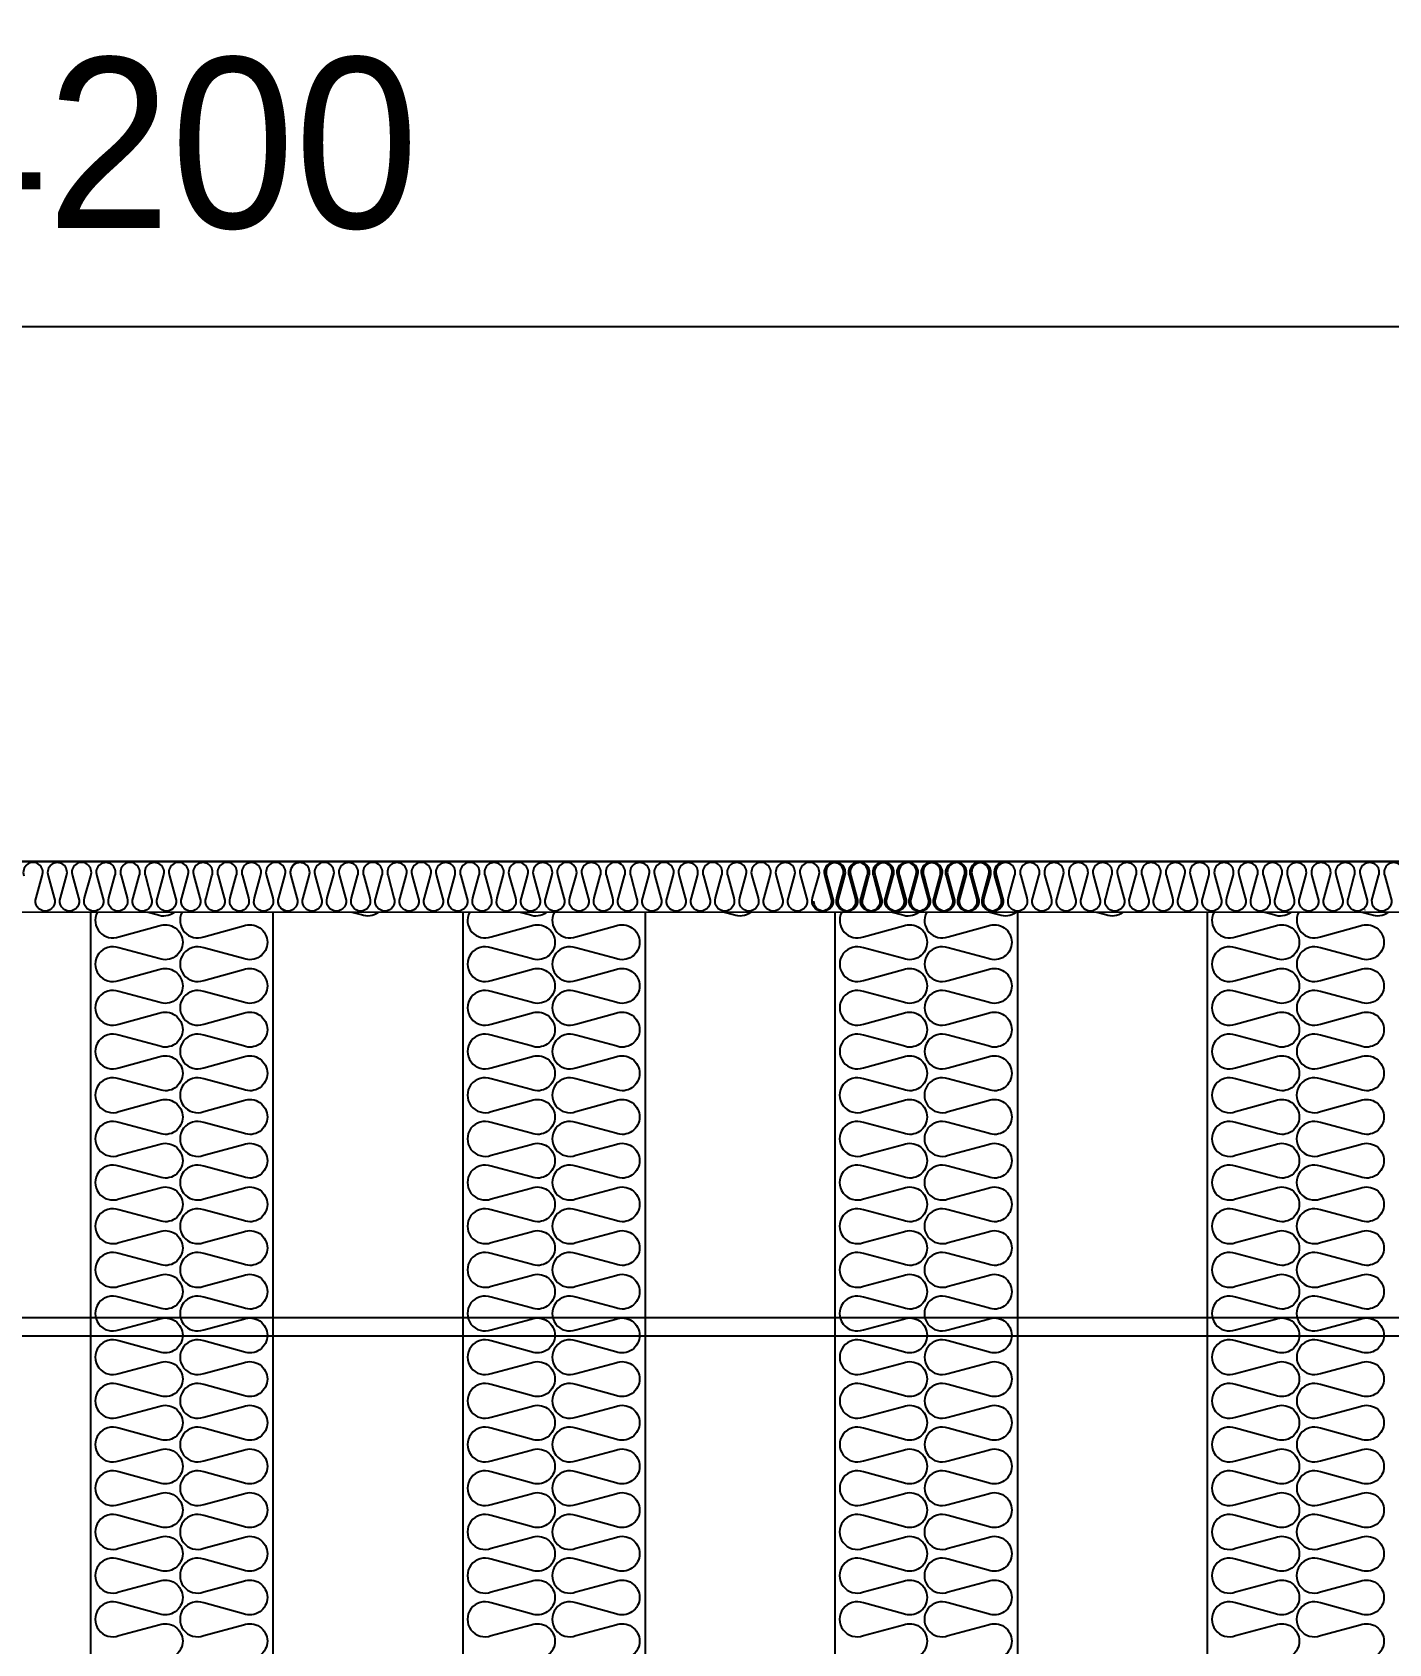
# Model space of a CAD drawing. Header units: millimetres. Extents: x 2711 to 34823, y 3042 to 25750.
# Drawn here: x 8109 to 9224, y 13806 to 15131 of the extents above; entities that cross this region are included whole.
import ezdxf

# ---------------------------------------------------------------- set-up
doc = ezdxf.new("R2010")
doc.units = ezdxf.units.MM
doc.linetypes.add('HIDDEN', pattern=[0.375, 0.25, -0.125])
for name, color, linetype in [('SMS', 220, 'Continuous'), ('냉각탑_dim', 1, 'Continuous'), ('숨은선', 5, 'HIDDEN')]:
    doc.layers.add(name, color=color, linetype=linetype)
doc.styles.add('HY울릉도L', font='')
doc.styles.get('HY울릉도L').set_extended_font_data('HY울릉도L')
doc.dimstyles.new('성지DIM', dxfattribs={"dimtxt": 3.5, "dimasz": 3, "dimexe": 1, "dimexo": 2.5, "dimgap": 2, "dimtad": 1, "dimdec": 0, "dimzin": 3, "dimdsep": 46, "dimtxsty": 'HY울릉도L', "dimblk": 'ARCHTICK', "dimcen": -2, "dimclrd": 256, "dimclre": 256, "dimclrt": 7, "dimadec": 0, "dimazin": 0, "dimtfac": 1, "dimtdec": 0, "dimtofl": 0, "dimtmove": 0, "dimatfit": 3, "dimfxl": 1, "dimtolj": 1, "dimtzin": 0, "dimlwe": -1, "dimarcsym": 0})

# ---------------------------------------------------------------- blocks, each defined once
blk = doc.blocks.new('*D572')
at = {"layer": 'Defpoints', "color": 0, "transparency": 16777216}
for p in [(10322.6, 14889.2), (6122.6, 14449.4), (10322.6, 14449.4)]:
    blk.add_point(p, dxfattribs=at)
at = {"layer": '냉각탑_dim', "transparency": 16777216}
for p, q in [((6122.6, 14549.4), (6122.6, 14929.2)), ((10322.6, 14549.4), (10322.6, 14929.2))]:
    blk.add_line(p, q, dxfattribs=at)
at = {"layer": '냉각탑_dim', "lineweight": -2, "transparency": 16777216}
blk.add_line((6242.6, 14889.2), (10202.6, 14889.2), dxfattribs=at)
at = {"layer": '냉각탑_dim', "transparency": 16777216}
for points in [[(6242.6, 14909.2), (6242.6, 14869.2), (6122.6, 14889.2)], [(10202.6, 14909.2), (10202.6, 14869.2), (10322.6, 14889.2)]]:
    blk.add_solid(points, dxfattribs=at)
at = {"layer": '냉각탑_dim', "color": 7, "transparency": 16777216, "insert": (8222.6, 15039.2), "char_height": 140, "attachment_point": 5, "style": 'HY울릉도L'}
blk.add_mtext('\\A1;4200', dxfattribs=at)
blk = doc.blocks.new('3')
for p, q in [((8877.6, 14449.4), (6122.6, 14449.4)), ((6166.6, 14449.4), (10322.6, 14449.4)), ((8739.4, 14449.4), (9284.4, 14449.4)), ((6122.6, 14408.5), (10322.6, 14407.4)), ((6231.6, 14074.4), (10322.6, 14074.4)), ((6166.6, 14059.4), (10322.6, 14059.4))]:
    blk.add_line(p, q)
at = {"color": 7}
for p, q in [((6122.6, 14449.4), (8877.6, 14449.4)), ((9284.4, 14449.4), (8739.4, 14449.4)), ((8156.6, 14407.4), (8156.6, 10929.4)), ((8306.6, 14407.4), (8306.6, 10929.4)), ((8462.6, 14407.4), (8462.6, 10929.4)), ((8612.6, 14407.4), (8612.6, 10929.4)), ((8768.6, 14407.4), (8768.6, 10929.4)), ((8918.6, 14407.4), (8918.6, 10929.4)), ((9074.6, 14407.4), (9074.6, 10929.4))]:
    blk.add_line(p, q, dxfattribs=at)
at = {"ltscale": 500, "elevation": 0}
blk.add_lwpolyline([(6122.6, 14449.4), (10322.6, 14449.4), (10322.6, 10849.4), (6122.6, 10849.4)], close=True, dxfattribs=at)
at = {"layer": 'SMS', "color": 5, "elevation": 0}
for points in [[(8326.9, 14448.2, 0.446849), (8321.4, 14437.6), (8326.3, 14419.3, -0.524856), (8318.9, 14408.5, -0.524856), (8311.4, 14419.3), (8316.4, 14437.6, 1.449198), (8301.4, 14437.6), (8306.4, 14419.3, -0.524856), (8298.9, 14408.5, -0.524856), (8291.5, 14419.3), (8296.4, 14437.6, 1.449198), (8281.5, 14437.6), (8286.4, 14419.3, -0.524856), (8279, 14408.5, -0.524856), (8271.5, 14419.3), (8276.5, 14437.6, 1.449198), (8261.5, 14437.6), (8266.5, 14419.3, -0.524856), (8259, 14408.5, -0.524856), (8251.6, 14419.3), (8256.5, 14437.6, 1.449198), (8241.6, 14437.6), (8246.5, 14419.3, -0.524856), (8239.1, 14408.5, -0.524856), (8231.6, 14419.3), (8236.6, 14437.6, 1.449198), (8221.6, 14437.6), (8226.6, 14419.3, -0.524856), (8219.1, 14408.5, -0.524856), (8211.7, 14419.3), (8216.6, 14437.6, 1.449198), (8201.7, 14437.6), (8206.6, 14419.3, -0.524856), (8199.2, 14408.5, -0.524856), (8191.7, 14419.3), (8196.7, 14437.6, 1.449198), (8181.7, 14437.6), (8186.7, 14419.3, -0.524856), (8179.2, 14408.5, -0.524856), (8171.8, 14419.3), (8176.7, 14437.6, 1.449198), (8161.8, 14437.6), (8166.7, 14419.3, -0.524856), (8159.3, 14408.5, -0.524856), (8151.8, 14419.3), (8156.8, 14437.6, 1.449198), (8141.8, 14437.6), (8146.8, 14419.3, -0.524856), (8139.3, 14408.5, -0.524856), (8131.9, 14419.3), (8136.8, 14437.6, 1.449198), (8121.9, 14437.6), (8126.8, 14419.3, -0.524856), (8119.4, 14408.5, -0.524856), (8111.9, 14419.3), (8116.9, 14437.6, 1.449198), (8101.9, 14437.6)], [(8905.4, 14448.2, 0.446849), (8899.9, 14437.6), (8904.9, 14419.3, -0.524856), (8897.4, 14408.5, -0.524856), (8890, 14419.3), (8894.9, 14437.6, 1.449198), (8880, 14437.6), (8884.9, 14419.3, -0.524856), (8877.5, 14408.5, -0.524856), (8870, 14419.3), (8875, 14437.6, 1.449198), (8860, 14437.6), (8865, 14419.3, -0.524856), (8857.5, 14408.5, -0.524856), (8850.1, 14419.3), (8855, 14437.6, 1.449198), (8840.1, 14437.6), (8845, 14419.3, -0.524856), (8837.6, 14408.5, -0.524856), (8830.1, 14419.3), (8835.1, 14437.6, 1.449198), (8820.1, 14437.6), (8825.1, 14419.3, -0.524856), (8817.6, 14408.5, -0.524856), (8810.2, 14419.3), (8815.1, 14437.6, 1.449198), (8800.2, 14437.6), (8805.1, 14419.3, -0.524856), (8797.7, 14408.5, -0.524856), (8790.2, 14419.3), (8795.2, 14437.6, 1.449198), (8780.2, 14437.6), (8785.2, 14419.3, -0.524856), (8777.7, 14408.5, -0.524856), (8770.3, 14419.3), (8775.2, 14437.6, 1.449198), (8760.3, 14437.6), (8765.2, 14419.3, -0.524856), (8757.8, 14408.5, -0.524856), (8750.3, 14419.3), (8755.3, 14437.6, 1.449198), (8740.3, 14437.6), (8745.3, 14419.3, -0.524856), (8737.8, 14408.5, -0.524856), (8730.4, 14419.3), (8735.3, 14437.6, 1.449198), (8720.4, 14437.6), (8725.3, 14419.3, -0.524856), (8717.9, 14408.5, -0.524856), (8710.4, 14419.3), (8715.4, 14437.6, 1.449198), (8700.4, 14437.6), (8705.4, 14419.3, -0.524856), (8697.9, 14408.5, -0.524856), (8690.5, 14419.3), (8695.4, 14437.6, 1.449198), (8680.5, 14437.6), (8685.4, 14419.3, -0.524856), (8678, 14408.5, -0.524856), (8670.5, 14419.3), (8675.5, 14437.6, 1.449198), (8660.5, 14437.6), (8665.5, 14419.3, -0.524856), (8658, 14408.5, -0.524856), (8650.6, 14419.3), (8655.5, 14437.6, 1.449198), (8640.6, 14437.6), (8645.5, 14419.3, -0.524856), (8638.1, 14408.5, -0.524856), (8630.6, 14419.3), (8635.6, 14437.6, 1.449198), (8620.6, 14437.6), (8625.6, 14419.3, -0.524856), (8618.1, 14408.5, -0.524856), (8610.7, 14419.3), (8615.6, 14437.6, 1.449198), (8600.7, 14437.6), (8605.6, 14419.3, -0.524856), (8598.2, 14408.5, -0.524856), (8590.7, 14419.3), (8595.7, 14437.6, 1.449198), (8580.7, 14437.6), (8585.7, 14419.3, -0.524856), (8578.2, 14408.5, -0.524856), (8570.8, 14419.3), (8575.7, 14437.6, 1.449198), (8560.8, 14437.6), (8565.7, 14419.3, -0.524856), (8558.3, 14408.5, -0.524856), (8550.8, 14419.3), (8555.8, 14437.6, 1.449198), (8540.8, 14437.6), (8545.8, 14419.3, -0.524856), (8538.3, 14408.5, -0.524856), (8530.9, 14419.3), (8535.8, 14437.6, 1.449198), (8520.9, 14437.6), (8525.8, 14419.3, -0.524856), (8518.4, 14408.5, -0.524856), (8510.9, 14419.3), (8515.9, 14437.6, 1.449198), (8500.9, 14437.6), (8505.9, 14419.3, -0.524856), (8498.4, 14408.5, -0.524856), (8491, 14419.3), (8495.9, 14437.6, 1.449198), (8481, 14437.6), (8485.9, 14419.3, -0.524856), (8478.5, 14408.5, -0.524856), (8471, 14419.3), (8476, 14437.6, 1.449198), (8461, 14437.6), (8466, 14419.3, -0.524856), (8458.5, 14408.5, -0.524856), (8451.1, 14419.3), (8456, 14437.6, 1.449198), (8441.1, 14437.6), (8446, 14419.3, -0.524856), (8438.6, 14408.5, -0.524856), (8431.1, 14419.3), (8436.1, 14437.6, 1.449198), (8421.1, 14437.6), (8426.1, 14419.3, -0.524856), (8418.6, 14408.5, -0.524856), (8411.2, 14419.3), (8416.1, 14437.6, 1.449198), (8401.2, 14437.6), (8406.1, 14419.3, -0.524856), (8398.7, 14408.5, -0.524856), (8391.2, 14419.3), (8396.2, 14437.6, 1.449198), (8381.2, 14437.6), (8386.2, 14419.3, -0.524856), (8378.7, 14408.5, -0.524856), (8371.3, 14419.3), (8376.2, 14437.6, 1.449198), (8361.3, 14437.6), (8366.2, 14419.3, -0.524856), (8358.8, 14408.5, -0.524856), (8351.3, 14419.3), (8356.3, 14437.6, 1.449198), (8341.3, 14437.6), (8346.3, 14419.3, -0.524856), (8338.8, 14408.5, -0.524856), (8331.4, 14419.3), (8336.3, 14437.6, 1.449198), (8321.4, 14437.6), (8326.3, 14419.3, -0.524856), (8318.9, 14408.5, -0.417249), (8310.9, 14416.6)], [(9235.5, 14437.6, 1.449198), (9220.6, 14437.6), (9225.6, 14419.3, -0.524856), (9218.1, 14408.5, -0.524856), (9210.6, 14419.3), (9215.6, 14437.6, 1.449198), (9200.7, 14437.6), (9205.6, 14419.3, -0.524856), (9198.1, 14408.5, -0.524856), (9190.7, 14419.3), (9195.6, 14437.6, 1.449198), (9180.7, 14437.6), (9185.7, 14419.3, -0.524856), (9178.2, 14408.5, -0.524856), (9170.7, 14419.3), (9175.7, 14437.6, 1.449198), (9160.8, 14437.6), (9165.7, 14419.3, -0.524856), (9158.2, 14408.5, -0.524856), (9150.8, 14419.3), (9155.7, 14437.6, 1.449198), (9140.8, 14437.6), (9145.8, 14419.3, -0.524856), (9138.3, 14408.5, -0.524856), (9130.8, 14419.3), (9135.8, 14437.6, 1.449198), (9120.9, 14437.6), (9125.8, 14419.3, -0.524856), (9118.3, 14408.5, -0.524856), (9110.9, 14419.3), (9115.8, 14437.6, 1.449198), (9100.9, 14437.6), (9105.9, 14419.3, -0.524856), (9098.4, 14408.5, -0.524856), (9090.9, 14419.3), (9095.9, 14437.6, 1.449198), (9081, 14437.6), (9085.9, 14419.3, -0.524856), (9078.4, 14408.5, -0.524856), (9071, 14419.3), (9075.9, 14437.6, 1.449198), (9061, 14437.6), (9066, 14419.3, -0.524856), (9058.5, 14408.5, -0.524856), (9051, 14419.3), (9056, 14437.6, 1.449198), (9041.1, 14437.6), (9046, 14419.3, -0.524856), (9038.5, 14408.5, -0.524856), (9031.1, 14419.3), (9036, 14437.6, 1.449198), (9021.1, 14437.6), (9026.1, 14419.3, -0.524856), (9018.6, 14408.5, -0.524856), (9011.1, 14419.3), (9016.1, 14437.6, 1.449198), (9001.2, 14437.6), (9006.1, 14419.3, -0.524856), (8998.6, 14408.5, -0.524856), (8991.2, 14419.3), (8996.1, 14437.6, 1.449198), (8981.2, 14437.6), (8986.2, 14419.3, -0.524856), (8978.7, 14408.5, -0.524856), (8971.2, 14419.3), (8976.2, 14437.6, 1.449198), (8961.3, 14437.6), (8966.2, 14419.3, -0.524856), (8958.7, 14408.5, -0.524856), (8951.3, 14419.3), (8956.2, 14437.6, 1.449198), (8941.3, 14437.6), (8946.3, 14419.3, -0.524856), (8938.8, 14408.5, -0.524856), (8931.3, 14419.3), (8936.3, 14437.6, 1.449198), (8921.4, 14437.6), (8926.3, 14419.3, -0.524856), (8918.8, 14408.5, -0.524856), (8911.4, 14419.3), (8916.3, 14437.6, 1.449198), (8901.4, 14437.6), (8906.4, 14419.3, -0.524856), (8898.9, 14408.5, -0.524856), (8891.4, 14419.3), (8896.4, 14437.6, 1.449198), (8881.5, 14437.6), (8886.4, 14419.3, -0.524856), (8878.9, 14408.5, -0.524856), (8871.5, 14419.3), (8876.4, 14437.6, 1.449198), (8861.5, 14437.6), (8866.5, 14419.3, -0.524856), (8859, 14408.5, -0.524856), (8851.5, 14419.3), (8856.5, 14437.6, 1.449198), (8841.6, 14437.6), (8846.5, 14419.3, -0.524856), (8839, 14408.5, -0.524856), (8831.6, 14419.3), (8836.5, 14437.6, 1.449198), (8821.6, 14437.6), (8826.6, 14419.3, -0.524856), (8819.1, 14408.5, -0.524856), (8811.6, 14419.3), (8816.6, 14437.6, 1.449198), (8801.7, 14437.6), (8806.6, 14419.3, -0.524856), (8799.1, 14408.5, -0.524856), (8791.7, 14419.3), (8796.6, 14437.6, 1.449198), (8781.7, 14437.6), (8786.7, 14419.3, -0.524856), (8779.2, 14408.5, -0.524856), (8771.7, 14419.3), (8776.7, 14437.6, 1.449198), (8761.8, 14437.6), (8766.7, 14419.3, -0.524856), (8759.2, 14408.5, -0.417249), (8751.3, 14416.6)], [(8162.1, 14407.4, 0.686718), (8180, 14387.4), (8212.9, 14396.3, -0.524856), (8232.4, 14382.9, -0.524856), (8212.9, 14369.4), (8180, 14378.3, 1.449198), (8180, 14351.5), (8212.9, 14360.4, -0.524856), (8232.4, 14347, -0.524856), (8212.9, 14333.5), (8180, 14342.4, 1.449198), (8180, 14315.6), (8212.9, 14324.5, -0.524856), (8232.4, 14311, -0.524856), (8212.9, 14297.6), (8180, 14306.5, 1.449198), (8180, 14279.7), (8212.9, 14288.6, -0.524856), (8232.4, 14275.1, -0.524856), (8212.9, 14261.7), (8180, 14270.6, 1.449198), (8180, 14243.7), (8212.9, 14252.7, -0.524856), (8232.4, 14239.2, -0.524856), (8212.9, 14225.8), (8180, 14234.7, 1.449198), (8180, 14207.8), (8212.9, 14216.7, -0.524856), (8232.4, 14203.3, -0.524856), (8212.9, 14189.9), (8180, 14198.8, 1.449198), (8180, 14171.9), (8212.9, 14180.8, -0.524856), (8232.4, 14167.4, -0.524856), (8212.9, 14154), (8180, 14162.9, 1.449198), (8180, 14136), (8212.9, 14144.9, -0.524856), (8232.4, 14131.5, -0.524856), (8212.9, 14118.1), (8180, 14127, 1.449198), (8180, 14100.1), (8212.9, 14109, -0.524856), (8232.4, 14095.6, -0.524856), (8212.9, 14082.2), (8180, 14091.1, 1.449198), (8180, 14064.2), (8212.9, 14073.1, -0.524856), (8232.4, 14059.7, -0.524856), (8212.9, 14046.2), (8180, 14055.1, 1.449198), (8180, 14028.3), (8212.9, 14037.2, -0.524856), (8232.4, 14023.8, -0.524856), (8212.9, 14010.3), (8180, 14019.2, 1.449198), (8180, 13992.4), (8212.9, 14001.3, -0.524856), (8232.4, 13987.9, -0.524856), (8212.9, 13974.4), (8180, 13983.3, 1.449198), (8180, 13956.5), (8212.9, 13965.4, -0.524856), (8232.4, 13951.9, -0.524856), (8212.9, 13938.5), (8180, 13947.4, 1.449198), (8180, 13920.6), (8212.9, 13929.5, -0.524856), (8232.4, 13916, -0.524856), (8212.9, 13902.6), (8180, 13911.5, 1.449198), (8180, 13884.6), (8212.9, 13893.6, -0.524856), (8232.4, 13880.1, -0.524856), (8212.9, 13866.7), (8180, 13875.6, 1.449198), (8180, 13848.7), (8212.9, 13857.6, -0.524856), (8232.4, 13844.2, -0.524856), (8212.9, 13830.8), (8180, 13839.7, 1.449198), (8180, 13812.8), (8212.9, 13821.7, -0.524856), (8232.4, 13808.3, -0.524856), (8212.9, 13794.9)], [(8225.3, 14407.4, -0.259641), (8211.4, 14405.3), (8204, 14407.4)], [(8231.8, 14407.4, 0.686718), (8249.7, 14387.4), (8282.5, 14396.3, -0.524856), (8302, 14382.9, -0.524856), (8282.5, 14369.4), (8249.7, 14378.3, 1.449198), (8249.7, 14351.5), (8282.5, 14360.4, -0.524856), (8302, 14347, -0.524856), (8282.5, 14333.5), (8249.7, 14342.4, 1.449198), (8249.7, 14315.6), (8282.5, 14324.5, -0.524856), (8302, 14311, -0.524856), (8282.5, 14297.6), (8249.7, 14306.5, 1.449198), (8249.7, 14279.7), (8282.5, 14288.6, -0.524856), (8302, 14275.1, -0.524856), (8282.5, 14261.7), (8249.7, 14270.6, 1.449198), (8249.7, 14243.7), (8282.5, 14252.7, -0.524856), (8302, 14239.2, -0.524856), (8282.5, 14225.8), (8249.7, 14234.7, 1.449198), (8249.7, 14207.8), (8282.5, 14216.7, -0.524856), (8302, 14203.3, -0.524856), (8282.5, 14189.9), (8249.7, 14198.8, 1.449198), (8249.7, 14171.9), (8282.5, 14180.8, -0.524856), (8302, 14167.4, -0.524856), (8282.5, 14154), (8249.7, 14162.9, 1.449198), (8249.7, 14136), (8282.5, 14144.9, -0.524856), (8302, 14131.5, -0.524856), (8282.5, 14118.1), (8249.7, 14127, 1.449198), (8249.7, 14100.1), (8282.5, 14109, -0.524856), (8302, 14095.6, -0.524856), (8282.5, 14082.2), (8249.7, 14091.1, 1.449198), (8249.7, 14064.2), (8282.5, 14073.1, -0.524856), (8302, 14059.7, -0.524856), (8282.5, 14046.2), (8249.7, 14055.1, 1.449198), (8249.7, 14028.3), (8282.5, 14037.2, -0.524856), (8302, 14023.8, -0.524856), (8282.5, 14010.3), (8249.7, 14019.2, 1.449198), (8249.7, 13992.4), (8282.5, 14001.3, -0.524856), (8302, 13987.9, -0.524856), (8282.5, 13974.4), (8249.7, 13983.3, 1.449198), (8249.7, 13956.5), (8282.5, 13965.4, -0.524856), (8302, 13951.9, -0.524856), (8282.5, 13938.5), (8249.7, 13947.4, 1.449198), (8249.7, 13920.6), (8282.5, 13929.5, -0.524856), (8302, 13916, -0.524856), (8282.5, 13902.6), (8249.7, 13911.5, 1.449198), (8249.7, 13884.6), (8282.5, 13893.6, -0.524856), (8302, 13880.1, -0.524856), (8282.5, 13866.7), (8249.7, 13875.6, 1.449198), (8249.7, 13848.7), (8282.5, 13857.6, -0.524856), (8302, 13844.2, -0.524856), (8282.5, 13830.8), (8249.7, 13839.7, 1.449198), (8249.7, 13812.8), (8282.5, 13821.7, -0.524856), (8302, 13808.3, -0.524856), (8282.5, 13794.9)], [(8393.1, 14407.4, -0.259641), (8379.3, 14405.3), (8371.8, 14407.4)], [(8468.1, 14407.4, 0.686718), (8486, 14387.4), (8518.9, 14396.3, -0.524856), (8538.4, 14382.9, -0.524856), (8518.9, 14369.4), (8486, 14378.3, 1.449198), (8486, 14351.5), (8518.9, 14360.4, -0.524856), (8538.4, 14347, -0.524856), (8518.9, 14333.5), (8486, 14342.4, 1.449198), (8486, 14315.6), (8518.9, 14324.5, -0.524856), (8538.4, 14311, -0.524856), (8518.9, 14297.6), (8486, 14306.5, 1.449198), (8486, 14279.7), (8518.9, 14288.6, -0.524856), (8538.4, 14275.1, -0.524856), (8518.9, 14261.7), (8486, 14270.6, 1.449198), (8486, 14243.7), (8518.9, 14252.7, -0.524856), (8538.4, 14239.2, -0.524856), (8518.9, 14225.8), (8486, 14234.7, 1.449198), (8486, 14207.8), (8518.9, 14216.7, -0.524856), (8538.4, 14203.3, -0.524856), (8518.9, 14189.9), (8486, 14198.8, 1.449198), (8486, 14171.9), (8518.9, 14180.8, -0.524856), (8538.4, 14167.4, -0.524856), (8518.9, 14154), (8486, 14162.9, 1.449198), (8486, 14136), (8518.9, 14144.9, -0.524856), (8538.4, 14131.5, -0.524856), (8518.9, 14118.1), (8486, 14127, 1.449198), (8486, 14100.1), (8518.9, 14109, -0.524856), (8538.4, 14095.6, -0.524856), (8518.9, 14082.2), (8486, 14091.1, 1.449198), (8486, 14064.2), (8518.9, 14073.1, -0.524856), (8538.4, 14059.7, -0.524856), (8518.9, 14046.2), (8486, 14055.1, 1.449198), (8486, 14028.3), (8518.9, 14037.2, -0.524856), (8538.4, 14023.8, -0.524856), (8518.9, 14010.3), (8486, 14019.2, 1.449198), (8486, 13992.4), (8518.9, 14001.3, -0.524856), (8538.4, 13987.9, -0.524856), (8518.9, 13974.4), (8486, 13983.3, 1.449198), (8486, 13956.5), (8518.9, 13965.4, -0.524856), (8538.4, 13951.9, -0.524856), (8518.9, 13938.5), (8486, 13947.4, 1.449198), (8486, 13920.6), (8518.9, 13929.5, -0.524856), (8538.4, 13916, -0.524856), (8518.9, 13902.6), (8486, 13911.5, 1.449198), (8486, 13884.6), (8518.9, 13893.6, -0.524856), (8538.4, 13880.1, -0.524856), (8518.9, 13866.7), (8486, 13875.6, 1.449198), (8486, 13848.7), (8518.9, 13857.6, -0.524856), (8538.4, 13844.2, -0.524856), (8518.9, 13830.8), (8486, 13839.7, 1.449198), (8486, 13812.8), (8518.9, 13821.7, -0.524856), (8538.4, 13808.3, -0.524856), (8518.9, 13794.9)], [(8531.3, 14407.4, -0.259641), (8517.4, 14405.3), (8510, 14407.4)], [(8537.8, 14407.4, 0.686718), (8555.7, 14387.4), (8588.5, 14396.3, -0.524856), (8608, 14382.9, -0.524856), (8588.5, 14369.4), (8555.7, 14378.3, 1.449198), (8555.7, 14351.5), (8588.5, 14360.4, -0.524856), (8608, 14347, -0.524856), (8588.5, 14333.5), (8555.7, 14342.4, 1.449198), (8555.7, 14315.6), (8588.5, 14324.5, -0.524856), (8608, 14311, -0.524856), (8588.5, 14297.6), (8555.7, 14306.5, 1.449198), (8555.7, 14279.7), (8588.5, 14288.6, -0.524856), (8608, 14275.1, -0.524856), (8588.5, 14261.7), (8555.7, 14270.6, 1.449198), (8555.7, 14243.7), (8588.5, 14252.7, -0.524856), (8608, 14239.2, -0.524856), (8588.5, 14225.8), (8555.7, 14234.7, 1.449198), (8555.7, 14207.8), (8588.5, 14216.7, -0.524856), (8608, 14203.3, -0.524856), (8588.5, 14189.9), (8555.7, 14198.8, 1.449198), (8555.7, 14171.9), (8588.5, 14180.8, -0.524856), (8608, 14167.4, -0.524856), (8588.5, 14154), (8555.7, 14162.9, 1.449198), (8555.7, 14136), (8588.5, 14144.9, -0.524856), (8608, 14131.5, -0.524856), (8588.5, 14118.1), (8555.7, 14127, 1.449198), (8555.7, 14100.1), (8588.5, 14109, -0.524856), (8608, 14095.6, -0.524856), (8588.5, 14082.2), (8555.7, 14091.1, 1.449198), (8555.7, 14064.2), (8588.5, 14073.1, -0.524856), (8608, 14059.7, -0.524856), (8588.5, 14046.2), (8555.7, 14055.1, 1.449198), (8555.7, 14028.3), (8588.5, 14037.2, -0.524856), (8608, 14023.8, -0.524856), (8588.5, 14010.3), (8555.7, 14019.2, 1.449198), (8555.7, 13992.4), (8588.5, 14001.3, -0.524856), (8608, 13987.9, -0.524856), (8588.5, 13974.4), (8555.7, 13983.3, 1.449198), (8555.7, 13956.5), (8588.5, 13965.4, -0.524856), (8608, 13951.9, -0.524856), (8588.5, 13938.5), (8555.7, 13947.4, 1.449198), (8555.7, 13920.6), (8588.5, 13929.5, -0.524856), (8608, 13916, -0.524856), (8588.5, 13902.6), (8555.7, 13911.5, 1.449198), (8555.7, 13884.6), (8588.5, 13893.6, -0.524856), (8608, 13880.1, -0.524856), (8588.5, 13866.7), (8555.7, 13875.6, 1.449198), (8555.7, 13848.7), (8588.5, 13857.6, -0.524856), (8608, 13844.2, -0.524856), (8588.5, 13830.8), (8555.7, 13839.7, 1.449198), (8555.7, 13812.8), (8588.5, 13821.7, -0.524856), (8608, 13808.3, -0.524856), (8588.5, 13794.9)], [(8699.1, 14407.4, -0.259641), (8685.3, 14405.3), (8677.8, 14407.4)], [(8774.1, 14407.4, 0.686718), (8792, 14387.4), (8824.9, 14396.3, -0.524856), (8844.4, 14382.9, -0.524856), (8824.9, 14369.4), (8792, 14378.3, 1.449198), (8792, 14351.5), (8824.9, 14360.4, -0.524856), (8844.4, 14347, -0.524856), (8824.9, 14333.5), (8792, 14342.4, 1.449198), (8792, 14315.6), (8824.9, 14324.5, -0.524856), (8844.4, 14311, -0.524856), (8824.9, 14297.6), (8792, 14306.5, 1.449198), (8792, 14279.7), (8824.9, 14288.6, -0.524856), (8844.4, 14275.1, -0.524856), (8824.9, 14261.7), (8792, 14270.6, 1.449198), (8792, 14243.7), (8824.9, 14252.7, -0.524856), (8844.4, 14239.2, -0.524856), (8824.9, 14225.8), (8792, 14234.7, 1.449198), (8792, 14207.8), (8824.9, 14216.7, -0.524856), (8844.4, 14203.3, -0.524856), (8824.9, 14189.9), (8792, 14198.8, 1.449198), (8792, 14171.9), (8824.9, 14180.8, -0.524856), (8844.4, 14167.4, -0.524856), (8824.9, 14154), (8792, 14162.9, 1.449198), (8792, 14136), (8824.9, 14144.9, -0.524856), (8844.4, 14131.5, -0.524856), (8824.9, 14118.1), (8792, 14127, 1.449198), (8792, 14100.1), (8824.9, 14109, -0.524856), (8844.4, 14095.6, -0.524856), (8824.9, 14082.2), (8792, 14091.1, 1.449198), (8792, 14064.2), (8824.9, 14073.1, -0.524856), (8844.4, 14059.7, -0.524856), (8824.9, 14046.2), (8792, 14055.1, 1.449198), (8792, 14028.3), (8824.9, 14037.2, -0.524856), (8844.4, 14023.8, -0.524856), (8824.9, 14010.3), (8792, 14019.2, 1.449198), (8792, 13992.4), (8824.9, 14001.3, -0.524856), (8844.4, 13987.9, -0.524856), (8824.9, 13974.4), (8792, 13983.3, 1.449198), (8792, 13956.5), (8824.9, 13965.4, -0.524856), (8844.4, 13951.9, -0.524856), (8824.9, 13938.5), (8792, 13947.4, 1.449198), (8792, 13920.6), (8824.9, 13929.5, -0.524856), (8844.4, 13916, -0.524856), (8824.9, 13902.6), (8792, 13911.5, 1.449198), (8792, 13884.6), (8824.9, 13893.6, -0.524856), (8844.4, 13880.1, -0.524856), (8824.9, 13866.7), (8792, 13875.6, 1.449198), (8792, 13848.7), (8824.9, 13857.6, -0.524856), (8844.4, 13844.2, -0.524856), (8824.9, 13830.8), (8792, 13839.7, 1.449198), (8792, 13812.8), (8824.9, 13821.7, -0.524856), (8844.4, 13808.3, -0.524856), (8824.9, 13794.9)], [(8837.3, 14407.4, -0.259641), (8823.4, 14405.3), (8816, 14407.4)], [(8843.8, 14407.4, 0.686718), (8861.7, 14387.4), (8894.5, 14396.3, -0.524856), (8914, 14382.9, -0.524856), (8894.5, 14369.4), (8861.7, 14378.3, 1.449198), (8861.7, 14351.5), (8894.5, 14360.4, -0.524856), (8914, 14347, -0.524856), (8894.5, 14333.5), (8861.7, 14342.4, 1.449198), (8861.7, 14315.6), (8894.5, 14324.5, -0.524856), (8914, 14311, -0.524856), (8894.5, 14297.6), (8861.7, 14306.5, 1.449198), (8861.7, 14279.7), (8894.5, 14288.6, -0.524856), (8914, 14275.1, -0.524856), (8894.5, 14261.7), (8861.7, 14270.6, 1.449198), (8861.7, 14243.7), (8894.5, 14252.7, -0.524856), (8914, 14239.2, -0.524856), (8894.5, 14225.8), (8861.7, 14234.7, 1.449198), (8861.7, 14207.8), (8894.5, 14216.7, -0.524856), (8914, 14203.3, -0.524856), (8894.5, 14189.9), (8861.7, 14198.8, 1.449198), (8861.7, 14171.9), (8894.5, 14180.8, -0.524856), (8914, 14167.4, -0.524856), (8894.5, 14154), (8861.7, 14162.9, 1.449198), (8861.7, 14136), (8894.5, 14144.9, -0.524856), (8914, 14131.5, -0.524856), (8894.5, 14118.1), (8861.7, 14127, 1.449198), (8861.7, 14100.1), (8894.5, 14109, -0.524856), (8914, 14095.6, -0.524856), (8894.5, 14082.2), (8861.7, 14091.1, 1.449198), (8861.7, 14064.2), (8894.5, 14073.1, -0.524856), (8914, 14059.7, -0.524856), (8894.5, 14046.2), (8861.7, 14055.1, 1.449198), (8861.7, 14028.3), (8894.5, 14037.2, -0.524856), (8914, 14023.8, -0.524856), (8894.5, 14010.3), (8861.7, 14019.2, 1.449198), (8861.7, 13992.4), (8894.5, 14001.3, -0.524856), (8914, 13987.9, -0.524856), (8894.5, 13974.4), (8861.7, 13983.3, 1.449198), (8861.7, 13956.5), (8894.5, 13965.4, -0.524856), (8914, 13951.9, -0.524856), (8894.5, 13938.5), (8861.7, 13947.4, 1.449198), (8861.7, 13920.6), (8894.5, 13929.5, -0.524856), (8914, 13916, -0.524856), (8894.5, 13902.6), (8861.7, 13911.5, 1.449198), (8861.7, 13884.6), (8894.5, 13893.6, -0.524856), (8914, 13880.1, -0.524856), (8894.5, 13866.7), (8861.7, 13875.6, 1.449198), (8861.7, 13848.7), (8894.5, 13857.6, -0.524856), (8914, 13844.2, -0.524856), (8894.5, 13830.8), (8861.7, 13839.7, 1.449198), (8861.7, 13812.8), (8894.5, 13821.7, -0.524856), (8914, 13808.3, -0.524856), (8894.5, 13794.9)], [(8917.3, 14407.4, -0.259641), (8903.5, 14405.3), (8896, 14407.4)], [(9005.1, 14407.4, -0.259641), (8991.3, 14405.3), (8983.8, 14407.4)], [(9080.1, 14407.4, 0.686718), (9098, 14387.4), (9130.9, 14396.3, -0.524856), (9150.4, 14382.9, -0.524856), (9130.9, 14369.4), (9098, 14378.3, 1.449198), (9098, 14351.5), (9130.9, 14360.4, -0.524856), (9150.4, 14347, -0.524856), (9130.9, 14333.5), (9098, 14342.4, 1.449198), (9098, 14315.6), (9130.9, 14324.5, -0.524856), (9150.4, 14311, -0.524856), (9130.9, 14297.6), (9098, 14306.5, 1.449198), (9098, 14279.7), (9130.9, 14288.6, -0.524856), (9150.4, 14275.1, -0.524856), (9130.9, 14261.7), (9098, 14270.6, 1.449198), (9098, 14243.7), (9130.9, 14252.7, -0.524856), (9150.4, 14239.2, -0.524856), (9130.9, 14225.8), (9098, 14234.7, 1.449198), (9098, 14207.8), (9130.9, 14216.7, -0.524856), (9150.4, 14203.3, -0.524856), (9130.9, 14189.9), (9098, 14198.8, 1.449198), (9098, 14171.9), (9130.9, 14180.8, -0.524856), (9150.4, 14167.4, -0.524856), (9130.9, 14154), (9098, 14162.9, 1.449198), (9098, 14136), (9130.9, 14144.9, -0.524856), (9150.4, 14131.5, -0.524856), (9130.9, 14118.1), (9098, 14127, 1.449198), (9098, 14100.1), (9130.9, 14109, -0.524856), (9150.4, 14095.6, -0.524856), (9130.9, 14082.2), (9098, 14091.1, 1.449198), (9098, 14064.2), (9130.9, 14073.1, -0.524856), (9150.4, 14059.7, -0.524856), (9130.9, 14046.2), (9098, 14055.1, 1.449198), (9098, 14028.3), (9130.9, 14037.2, -0.524856), (9150.4, 14023.8, -0.524856), (9130.9, 14010.3), (9098, 14019.2, 1.449198), (9098, 13992.4), (9130.9, 14001.3, -0.524856), (9150.4, 13987.9, -0.524856), (9130.9, 13974.4), (9098, 13983.3, 1.449198), (9098, 13956.5), (9130.9, 13965.4, -0.524856), (9150.4, 13951.9, -0.524856), (9130.9, 13938.5), (9098, 13947.4, 1.449198), (9098, 13920.6), (9130.9, 13929.5, -0.524856), (9150.4, 13916, -0.524856), (9130.9, 13902.6), (9098, 13911.5, 1.449198), (9098, 13884.6), (9130.9, 13893.6, -0.524856), (9150.4, 13880.1, -0.524856), (9130.9, 13866.7), (9098, 13875.6, 1.449198), (9098, 13848.7), (9130.9, 13857.6, -0.524856), (9150.4, 13844.2, -0.524856), (9130.9, 13830.8), (9098, 13839.7, 1.449198), (9098, 13812.8), (9130.9, 13821.7, -0.524856), (9150.4, 13808.3, -0.524856), (9130.9, 13794.9)], [(9143.3, 14407.4, -0.259641), (9129.4, 14405.3), (9122, 14407.4)], [(9149.8, 14407.4, 0.686718), (9167.7, 14387.4), (9200.5, 14396.3, -0.524856), (9220, 14382.9, -0.524856), (9200.5, 14369.4), (9167.7, 14378.3, 1.449198), (9167.7, 14351.5), (9200.5, 14360.4, -0.524856), (9220, 14347, -0.524856), (9200.5, 14333.5), (9167.7, 14342.4, 1.449198), (9167.7, 14315.6), (9200.5, 14324.5, -0.524856), (9220, 14311, -0.524856), (9200.5, 14297.6), (9167.7, 14306.5, 1.449198), (9167.7, 14279.7), (9200.5, 14288.6, -0.524856), (9220, 14275.1, -0.524856), (9200.5, 14261.7), (9167.7, 14270.6, 1.449198), (9167.7, 14243.7), (9200.5, 14252.7, -0.524856), (9220, 14239.2, -0.524856), (9200.5, 14225.8), (9167.7, 14234.7, 1.449198), (9167.7, 14207.8), (9200.5, 14216.7, -0.524856), (9220, 14203.3, -0.524856), (9200.5, 14189.9), (9167.7, 14198.8, 1.449198), (9167.7, 14171.9), (9200.5, 14180.8, -0.524856), (9220, 14167.4, -0.524856), (9200.5, 14154), (9167.7, 14162.9, 1.449198), (9167.7, 14136), (9200.5, 14144.9, -0.524856), (9220, 14131.5, -0.524856), (9200.5, 14118.1), (9167.7, 14127, 1.449198), (9167.7, 14100.1), (9200.5, 14109, -0.524856), (9220, 14095.6, -0.524856), (9200.5, 14082.2), (9167.7, 14091.1, 1.449198), (9167.7, 14064.2), (9200.5, 14073.1, -0.524856), (9220, 14059.7, -0.524856), (9200.5, 14046.2), (9167.7, 14055.1, 1.449198), (9167.7, 14028.3), (9200.5, 14037.2, -0.524856), (9220, 14023.8, -0.524856), (9200.5, 14010.3), (9167.7, 14019.2, 1.449198), (9167.7, 13992.4), (9200.5, 14001.3, -0.524856), (9220, 13987.9, -0.524856), (9200.5, 13974.4), (9167.7, 13983.3, 1.449198), (9167.7, 13956.5), (9200.5, 13965.4, -0.524856), (9220, 13951.9, -0.524856), (9200.5, 13938.5), (9167.7, 13947.4, 1.449198), (9167.7, 13920.6), (9200.5, 13929.5, -0.524856), (9220, 13916, -0.524856), (9200.5, 13902.6), (9167.7, 13911.5, 1.449198), (9167.7, 13884.6), (9200.5, 13893.6, -0.524856), (9220, 13880.1, -0.524856), (9200.5, 13866.7), (9167.7, 13875.6, 1.449198), (9167.7, 13848.7), (9200.5, 13857.6, -0.524856), (9220, 13844.2, -0.524856), (9200.5, 13830.8), (9167.7, 13839.7, 1.449198), (9167.7, 13812.8), (9200.5, 13821.7, -0.524856), (9220, 13808.3, -0.524856), (9200.5, 13794.9)], [(9223.3, 14407.4, -0.259641), (9209.5, 14405.3), (9202, 14407.4)]]:
    blk.add_lwpolyline(points, format="xyb", dxfattribs=at)
at = {"layer": '숨은선', "ltscale": 4, "elevation": 0}
blk.add_lwpolyline([(9204.3, 14409.4, 0.005236), (9204.5, 14409.4, 0.005236)], format="xyb", dxfattribs=at)

msp = doc.modelspace()

# ---------------------------------------------------------------- block references
msp.add_blockref('3', (0, 0))

# ---------------------------------------------------------------- dimensions: what is measured, and where the dimension line sits
at = {"layer": '냉각탑_dim'}
dim = msp.add_linear_dim(base=(10322.6, 14889.2), p1=(6122.6, 14449.4), p2=(10322.6, 14449.4), dimstyle='성지DIM', override={"dimscale": 40, "dimsah": 1}, dxfattribs=at)
dim.commit()
dim.dimension.update_dxf_attribs({"geometry": '*D572', "text_midpoint": (8222.6, 15039.2)})

doc.saveas('drawing.dxf')
